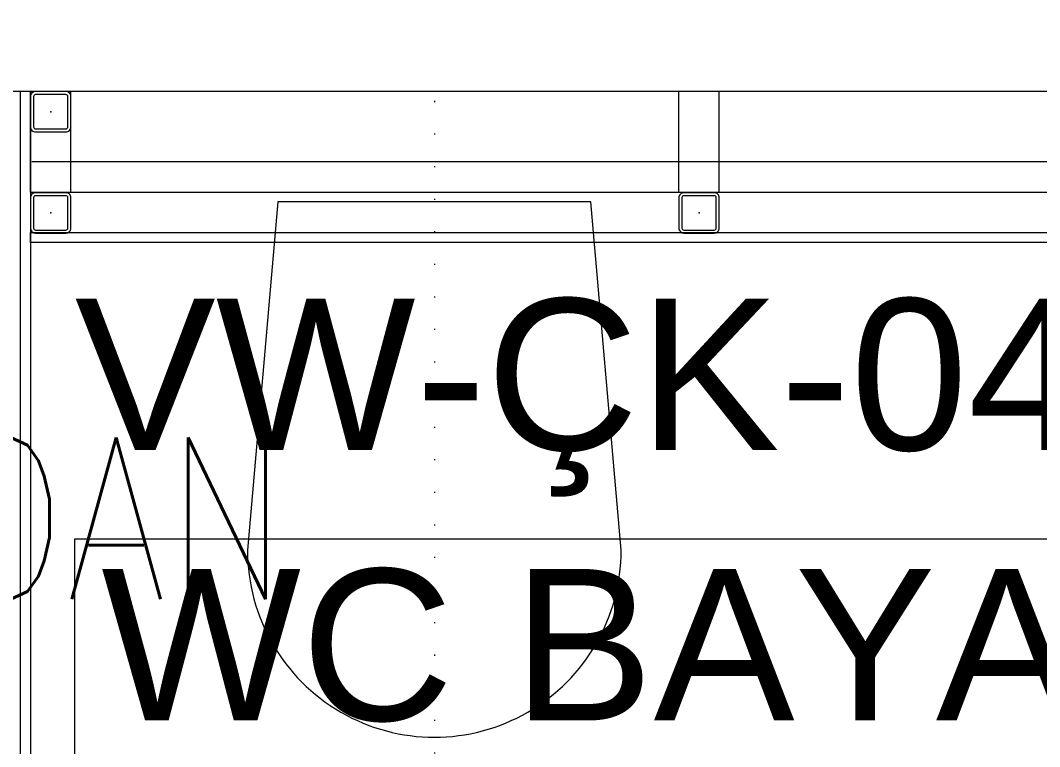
# Model space of a CAD drawing. Extents: x -1073 to 35213, y -1180 to 6950.
# Drawn here: x 31034.8 to 31135.8, y 3392.6 to 3464.5 of the extents above; entities that cross this region are included whole.
import ezdxf
from ezdxf.enums import TextEntityAlignment as Align

# ---------------------------------------------------------------- set-up
doc = ezdxf.new("R2010")
doc.units = 0
doc.header["$LTSCALE"] = 25
doc.linetypes.add('DOT2', pattern=[0.125, 0, -0.125])
doc.layers.get('0').update_dxf_attribs({"color": 9, "lineweight": 9})
for name, color, linetype, lineweight in [('00', 9, 'Continuous', 9), ('05V', 9, 'Continuous', 9), ('06D', 9, 'Continuous', 9), ('10', 9, 'Continuous', 9), ('11', 9, 'Continuous', 9), ('21_MAHAL', 9, 'Continuous', 9), ('33', 9, 'BATTING', 9), ('E-YAZI', 7, 'Continuous', 30)]:
    doc.layers.add(name, color=color, linetype=linetype, lineweight=lineweight)
doc.styles.add('Arial', font='arial.ttf', dxfattribs={"height": 2.5})
doc.styles.add('E-YAZI', font='txttw.shx')
doc.styles.add('MuuM_TEXT-STANDART', font='ARIALN.TTF')
doc.linetypes.add('BATTING', pattern='A,0.0001,-0.1,[134,ltypeshp.shx,S=0.1,R=0,X=-0.1,Y=0],-0.2,[134,ltypeshp.shx,S=0.1,R=180,X=0.1,Y=0],-0.1', length=0.4001)

# ---------------------------------------------------------------- blocks, each defined once
blk = doc.blocks.new('p-klozet')
at = {"linetype": 'DOT2'}
blk.add_lwpolyline([(0, 10), (0, -60)], dxfattribs=at)
blk.add_lwpolyline([(-15.5, 0), (15.5, 0), (18.5, -34.47, -1.001588), (-18.5, -34.47)], format="xyb", close=True)
blk = doc.blocks.new('Prf-40x40')
for points in [[(1.5, -2), (-1.5, -2, -0.414214), (-2, -1.5), (-2, 1.5, -0.414214), (-1.5, 2), (1.5, 2, -0.414214), (2, 1.5), (2, -1.5, -0.414214)], [(1.5, -1.7), (-1.5, -1.7, -0.414214), (-1.7, -1.5), (-1.7, 1.5, -0.414214), (-1.5, 1.7), (1.5, 1.7, -0.414214), (1.7, 1.5), (1.7, -1.5, -0.414214)]]:
    blk.add_lwpolyline(points, format="xyb", close=True)
blk.add_point((0, 0))
blk = doc.blocks.new('0_roomno2')
blk.add_lwpolyline([(19.375, -10.5), (0, -10.5), (0, 0), (19.375, 0)], close=True)
at = {"style": 'Arial'}
blk.add_attdef('ODANO', (0, 1.17), '', height=2, dxfattribs=at)
blk.add_attdef('MEKANADI', text='', height=2, dxfattribs=at).set_placement((0.35, -3), align=Align.BOTTOM_LEFT)
at = {"style": 'MuuM_TEXT-STANDART', "width": 0.6}
for tag, p in [('YER01', (10, -4.5)), ('TAVAN01', (13.75, -4.5)), ('DUVAR01', (17.5, -4.5)), ('YER02', (10, -6.75)), ('TAVAN02', (13.75, -6.75)), ('DUVAR02', (17.5, -6.75)), ('YER03', (10, -9)), ('TAVAN03', (13.75, -9)), ('DUVAR03', (17.5, -9))]:
    blk.add_attdef(tag, text='', height=1.5, dxfattribs=at).set_placement(p, align=Align.MIDDLE_CENTER)
for tag, p in [('M2', (0.35, -4.875)), ('TEMIZTAVANYUKSEKLIGI', (1.8, -8.608))]:
    blk.add_attdef(tag, text='', height=1.5, dxfattribs=at).set_placement(p, align=Align.MIDDLE_LEFT)

msp = doc.modelspace()

# ---------------------------------------------------------------- linework, layer by layer
at = {"layer": '00'}
msp.add_lwpolyline([(30810.84, 3405), (30810.84, 3457.5), (31440.84, 3457.5), (31440.84, 3657.5), (31470.84, 3657.5), (31470.84, 3672.5), (31440.84, 3672.5), (31440.84, 3737.5), (31425.84, 3737.5), (31425.84, 3557.5), (31390.84, 3557.5), (31390.84, 3542.5), (31425.84, 3542.5)], dxfattribs=at)
at = {"layer": '06D'}
for points in [[(31035.84, 3447.5), (31035.84, 3457.5)], [(31039.84, 3447.5), (31039.84, 3457.5)], [(31100.06, 3447.5), (31100.06, 3457.5)], [(31104.06, 3447.5), (31104.06, 3457.5)], [(31035.84, 3447.5), (31215.84, 3447.5)]]:
    msp.add_lwpolyline(points, dxfattribs=at)
at = {"layer": '11'}
for points in [[(31035.84, 3227.5), (31034.84, 3227.5), (31034.84, 3457.5), (31035.84, 3457.5)], [(31035.84, 3442.5), (31035.84, 3443.5), (31215.84, 3443.5), (31215.84, 3442.5)]]:
    msp.add_lwpolyline(points, close=True, dxfattribs=at)
at = {"layer": '33', "ltscale": 0.3}
msp.add_lwpolyline([(31215.84, 3450.5), (31035.98, 3450.5)], dxfattribs=at)

# ---------------------------------------------------------------- block references
at = {"layer": '05V', "xscale": -1}
msp.add_blockref('p-klozet', (31075.84, 3446.52), dxfattribs=at)
at = {"layer": '10', "xscale": -1, "rotation": 270}
for p in [(31037.84, 3455.46), (31037.84, 3445.44), (31102.06, 3445.44)]:
    msp.add_blockref('Prf-40x40', p, dxfattribs=at)
at = {"layer": '21_MAHAL'}
ref = msp.add_blockref('0_roomno2', (31040.22, 3413.18), dxfattribs=dict(at, xscale=7.5, yscale=7.5, zscale=7.5))
ref.add_attrib('ODANO', 'VW-ÇK-04', (31040.22, 3421.95), dxfattribs={"layer": '0', "height": 15, "style": 'Arial'})
ref.add_attrib('MEKANADI', 'WC BAYAN', dxfattribs={"layer": '0', "height": 15, "style": 'Arial'}).set_placement((31042.85, 3390.68), align=Align.BOTTOM_LEFT)

# ---------------------------------------------------------------- texts
at = {"layer": 'E-YAZI', "color": 3, "style": 'E-YAZI', "width": 0.8}
msp.add_text("RC-V-1K'DAN", height=16, dxfattribs=at).set_placement((30938.44, 3407.19))

doc.saveas('drawing.dxf')
